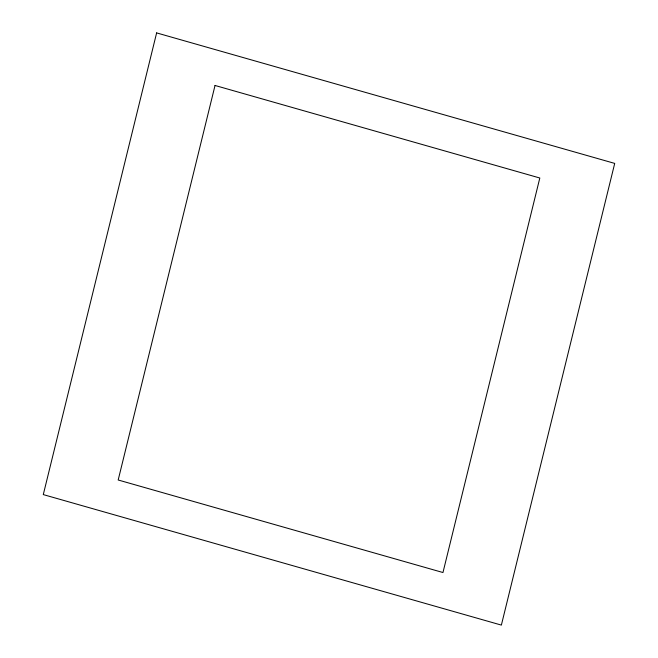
<?xml version="1.0" encoding="UTF-8"?>
<svg xmlns="http://www.w3.org/2000/svg" width="658" height="658" viewBox="0 0 658 658"><rect width="100%" height="100%" fill="white"/><g stroke="black" fill="none" stroke-linecap="round" stroke-linejoin="round"><path stroke-width="0.99" d="M156.629 32.9L43.288 494.594L501.371 625.1L614.712 163.406L156.629 32.9M215.034 85.474L118.185 479.995L442.966 572.526L539.815 178.005L215.034 85.474"/></g></svg>
